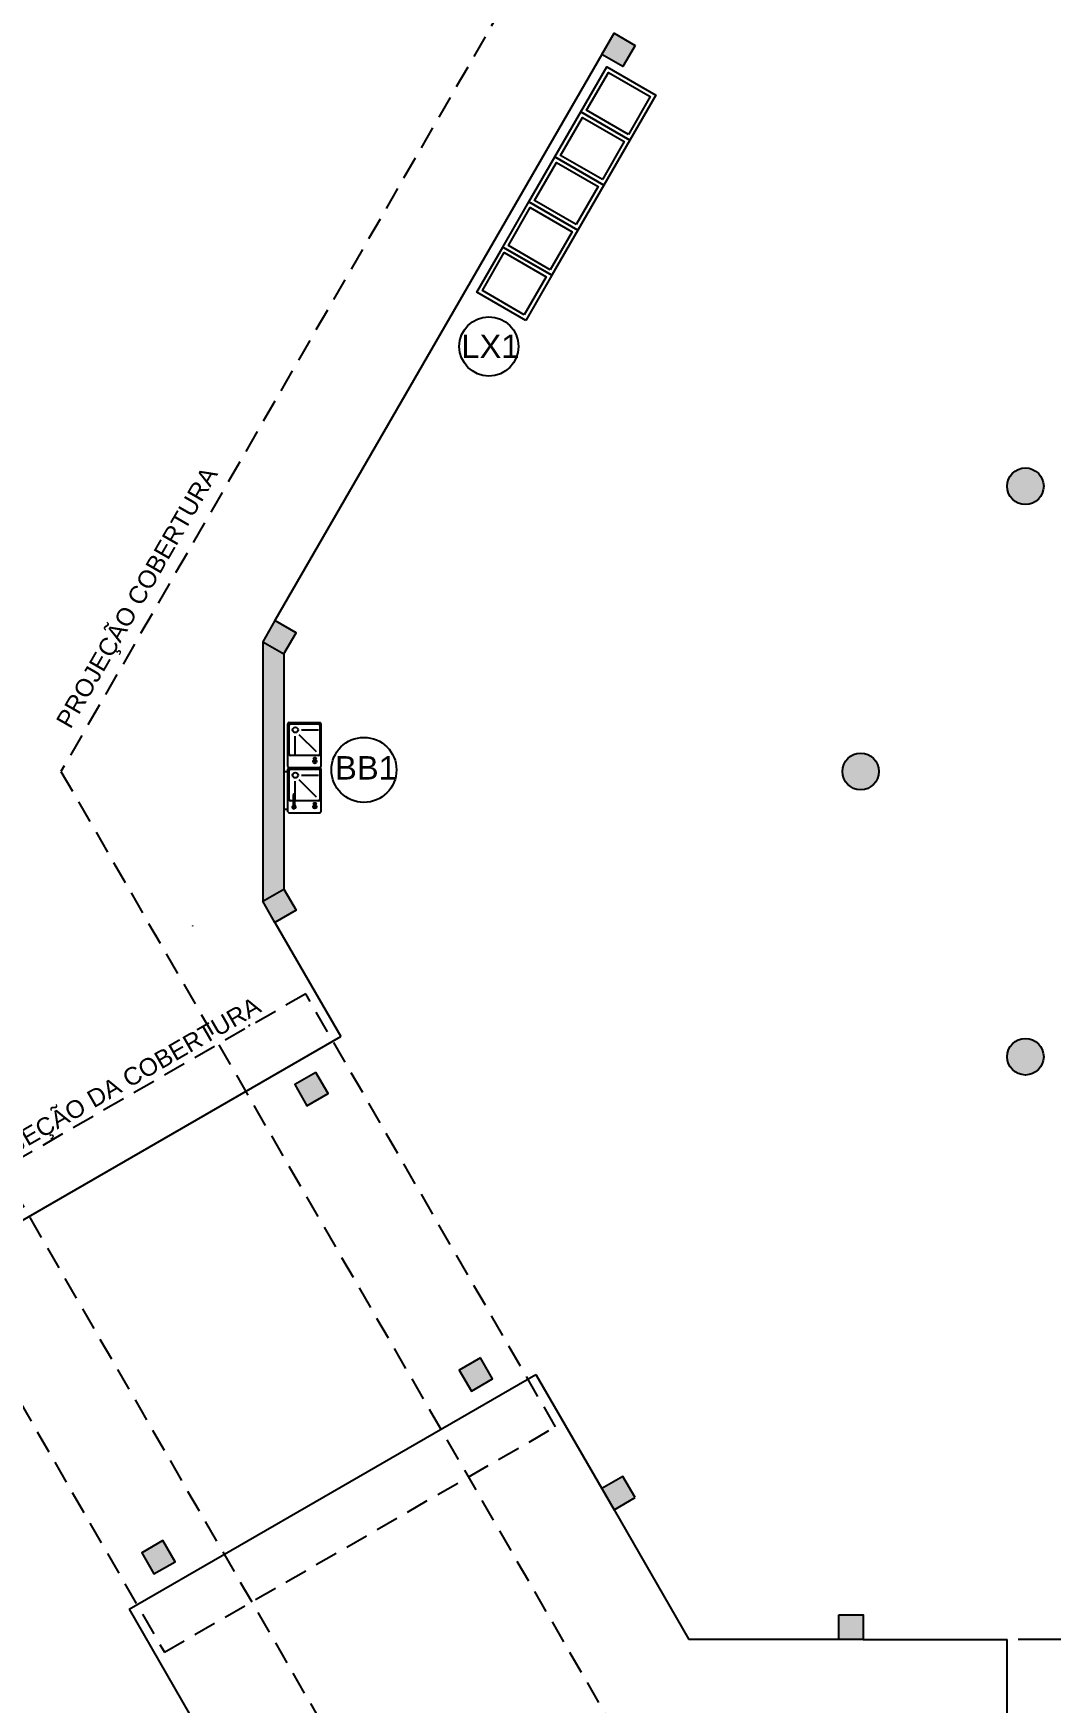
# Model space of a CAD drawing. Extents: x 247 to 523, y 32 to 113.
# Drawn here: x 300.97 to 309.3, y 72.02 to 85.7 of the extents above; entities that cross this region are included whole.
import ezdxf

# ---------------------------------------------------------------- set-up
doc = ezdxf.new("R2010")
doc.units = 0
doc.header["$LTSCALE"] = 0.005
doc.linetypes.add('HIDDEN', pattern=[9.525, 6.35, -3.175])
doc.linetypes.add('TRACEJADO_G', pattern=[0.375, 0.25, -0.125])
doc.layers.get('0').update_dxf_attribs({"linetype": 'CONTINUOUS'})
for name, color, linetype in [('A-COTAS', 1, 'CONTINUOUS'), ('A-HACHURAPARED', 254, 'CONTINUOUS'), ('A-JANEL', 3, 'CONTINUOUS'), ('A-PARED-PISOS', 2, 'CONTINUOUS'), ('A-PAREDE', 5, 'CONTINUOUS'), ('A-PISOS', 2, 'CONTINUOUS'), ('A-PISOS-CTEL', 2, 'TRACEJADO_G'), ('A-PISOS-NIVEL', 1, 'CONTINUOUS'), ('A-PROJCOBERTURA', 7, 'HIDDEN'), ('AR-SAN-01', 1, 'CONTINUOUS'), ('AR-TXT', 1, 'CONTINUOUS'), ('ARQ-TXT-1_050', 2, 'CONTINUOUS')]:
    doc.layers.add(name, color=color, linetype=linetype)
doc.styles.add('ESC-50-A20', font='arial.ttf', dxfattribs={"height": 0.1})

# ---------------------------------------------------------------- blocks, each defined once
blk = doc.blocks.new('bbdr-02p')
at = {"layer": 'AR-SAN-01'}
for p, q in [((-0.155, 0), (0.155, 0)), ((-0.155, -0.03), (-0.155, 0)), ((0.155, 0), (0.155, -0.03)), ((-0.185, -0.29), (-0.185, -0.04)), ((-0.175, -0.03), (-0.155, -0.03)), ((-0.155, -0.03), (0.155, -0.03)), ((-0.135, -0.075), (-0.035, -0.075)), ((-0.135, -0.085), (-0.035, -0.085)), ((-0.085, -0.075), (-0.085, -0.05)), ((-0.085, -0.28), (-0.085, -0.085)), ((-0.075, -0.04), (0.165, -0.04)), ((-0.075, -0.09), (0.075, -0.09)), ((-0.055, -0.263), (0.086, -0.122)), ((0.155, -0.03), (0.175, -0.03)), ((0.175, -0.05), (0.175, -0.28)), ((0.185, -0.04), (0.185, -0.29)), ((0.186, -0.29), (0.186, -0.04)), ((0.196, -0.03), (0.546, -0.03)), ((0.286, -0.28), (0.286, -0.05)), ((0.296, -0.04), (0.536, -0.04)), ((0.296, -0.09), (0.446, -0.09)), ((0.316, -0.263), (0.457, -0.122)), ((0.546, -0.05), (0.546, -0.28)), ((0.556, -0.04), (0.556, -0.29)), ((-0.122, -0.246), (-0.106, -0.24)), ((-0.106, -0.26), (-0.122, -0.254)), ((-0.105, -0.259), (-0.105, -0.241)), ((0.125, -0.14), (0.125, -0.28)), ((0.249, -0.246), (0.265, -0.24)), ((0.265, -0.26), (0.249, -0.254)), ((0.266, -0.259), (0.266, -0.241)), ((0.496, -0.14), (0.496, -0.28)), ((0.175, -0.3), (-0.175, -0.3)), ((0.165, -0.29), (-0.075, -0.29)), ((0.546, -0.3), (0.196, -0.3)), ((0.536, -0.29), (0.296, -0.29))]:
    blk.add_line(p, q, dxfattribs=at)
for centre, radius in [((0.125, -0.09), 0.0223), ((0.496, -0.09), 0.0223), ((-0.135, -0.25), 0.0142), ((-0.135, -0.25), 0.00596), ((0.236, -0.25), 0.0142), ((0.236, -0.25), 0.00596)]:
    blk.add_circle(centre, radius, dxfattribs=at)
for centre, radius, start, end in [((-0.175, -0.04), 0.01, 90, 180), ((-0.135, -0.08), 0.0147, 19.9134, 340.0866), ((-0.135, -0.08), 0.00499, 90, 270), ((-0.075, -0.05), 0.01, 90, 180), ((-0.035, -0.08), 0.005, 270, 90), ((0.165, -0.05), 0.01, 0, 90), ((0.175, -0.04), 0.01, 0, 90), ((0.196, -0.04), 0.01, 90, 180), ((0.296, -0.05), 0.01, 90, 180), ((0.536, -0.05), 0.01, 0, 90), ((0.546, -0.04), 0.01, 0, 90), ((-0.106, -0.241), 0.001, 0, 108.4349), ((-0.106, -0.259), 0.001, 251.5651, 360), ((0.265, -0.241), 0.001, 0, 108.4349), ((0.265, -0.259), 0.001, 251.5651, 360), ((-0.175, -0.29), 0.01, 180, 270), ((-0.075, -0.28), 0.01, 180, 270), ((0.165, -0.28), 0.01, 270, 0), ((0.175, -0.29), 0.01, 270, 0), ((0.196, -0.29), 0.01, 180, 270), ((0.296, -0.28), 0.01, 180, 270), ((0.536, -0.28), 0.01, 270, 0), ((0.546, -0.29), 0.01, 270, 0)]:
    blk.add_arc(centre, radius, start, end, dxfattribs=at)

msp = doc.modelspace()

# ---------------------------------------------------------------- hatches: boundary and pattern name
at = {"layer": 'A-COTAS'}
h = msp.add_hatch(color=256, dxfattribs=at)
h.set_gradient(color1=(173, 173, 173), color2=(173, 173, 173))
h.paths.add_polyline_path([(317.91164, 78.55238), (317.79617, 78.55238), (317.77504, 78.51577), (317.91164, 78.43691)])
h.paths.add_polyline_path([(318.02711, 78.55238), (317.91164, 78.55238), (317.91164, 78.43691), (317.94824, 78.41577)])
h.paths.add_polyline_path([(317.91164, 78.66785), (317.91164, 78.55238), (318.02711, 78.55238), (318.04824, 78.58898)])
h.paths.add_polyline_path([(317.91164, 78.66785), (317.87504, 78.68898), (317.79617, 78.55238), (317.91164, 78.55238)])
h.paths.add_polyline_path([(318.02711, 80.75238), (317.91164, 80.75238), (317.91164, 80.63691), (318.04824, 80.71577)])
h.paths.add_polyline_path([(317.94824, 80.88898), (317.91164, 80.86785), (317.91164, 80.75238), (318.02711, 80.75238)])
h.paths.add_polyline_path([(317.91164, 80.86785), (317.77504, 80.78898), (317.79617, 80.75238), (317.91164, 80.75238)])
h.paths.add_polyline_path([(317.91164, 80.75238), (317.79617, 80.75238), (317.87504, 80.61577), (317.91164, 80.63691)])
h.paths.add_polyline_path([(315.26841, 85.53058), (315.24728, 85.56718), (315.13181, 85.56718), (315.13181, 85.45171)])
h.paths.add_polyline_path([(315.16841, 85.70378), (315.13181, 85.68265), (315.13181, 85.56718), (315.24728, 85.56718)])
h.paths.add_polyline_path([(315.13181, 85.68265), (314.99521, 85.60378), (315.01634, 85.56718), (315.13181, 85.56718)])
h.paths.add_polyline_path([(315.13181, 85.56718), (315.01634, 85.56718), (315.09521, 85.43058), (315.13181, 85.45171)])
h.paths.add_polyline_path([(313.32655, 86.66718), (313.22655, 86.66718), (313.22655, 86.56718), (313.32655, 86.56718)])
h.paths.add_polyline_path([(313.22655, 86.66718), (313.12655, 86.66718), (313.12655, 86.56718), (313.22655, 86.56718)])
h.paths.add_polyline_path([(313.22655, 86.76718), (313.12655, 86.76718), (313.12655, 86.66718), (313.22655, 86.66718)])
h.paths.add_polyline_path([(313.32655, 86.76718), (313.22655, 86.76718), (313.22655, 86.66718), (313.32655, 86.66718)])
h.paths.add_polyline_path([(307.76689, 86.66718), (307.66689, 86.66718), (307.66689, 86.56718), (307.76689, 86.56718)])
h.paths.add_polyline_path([(307.76689, 86.76718), (307.66689, 86.76718), (307.66689, 86.66718), (307.76689, 86.66718)])
h.paths.add_polyline_path([(307.66689, 86.76718), (307.56689, 86.76718), (307.56689, 86.66718), (307.66689, 86.66718)])
h.paths.add_polyline_path([(307.66689, 86.66718), (307.56689, 86.66718), (307.56689, 86.56718), (307.66689, 86.56718)])
h.paths.add_polyline_path([(305.87711, 85.56718), (305.76164, 85.56718), (305.76164, 85.45171), (305.79824, 85.43058)])
h.paths.add_polyline_path([(305.76164, 85.68265), (305.76164, 85.56718), (305.87711, 85.56718), (305.89824, 85.60378)])
h.paths.add_polyline_path([(305.76164, 85.68265), (305.72504, 85.70378), (305.64617, 85.56718), (305.76164, 85.56718)])
h.paths.add_polyline_path([(305.76164, 85.56718), (305.64617, 85.56718), (305.62504, 85.53058), (305.76164, 85.45171)])
h.paths.add_polyline_path([(303.09728, 80.75238), (302.98181, 80.75238), (302.98181, 80.63691), (303.01841, 80.61577)])
h.paths.add_polyline_path([(303.11841, 80.78898), (302.98181, 80.86785), (302.98181, 80.75238), (303.09728, 80.75238)])
h.paths.add_polyline_path([(302.98181, 80.86785), (302.94521, 80.88898), (302.86634, 80.75238), (302.98181, 80.75238)])
h.paths.add_polyline_path([(302.98181, 80.75238), (302.86634, 80.75238), (302.84521, 80.71577), (302.98181, 80.63691)])
h.paths.add_polyline_path([(303.09728, 78.55238), (302.98181, 78.55238), (302.98181, 78.43691), (303.11841, 78.51577)])
h.paths.add_polyline_path([(303.01841, 78.68898), (302.98181, 78.66785), (302.98181, 78.55238), (303.09728, 78.55238)])
h.paths.add_polyline_path([(302.98181, 78.66785), (302.84521, 78.58898), (302.86634, 78.55238), (302.98181, 78.55238)])
h.paths.add_polyline_path([(302.98181, 78.55238), (302.86634, 78.55238), (302.94521, 78.41577), (302.98181, 78.43691)])
h = msp.add_hatch(color=256, dxfattribs=at)
h.set_gradient(color1=(173, 173, 173), color2=(173, 173, 173))
h.paths.add_polyline_path([(307.89672, 79.65238, 0.4060998), (307.75089, 79.80232, 0.01389157), (307.74672, 79.65238, 0.01389157), (307.75089, 79.50243, 0.4060998)])
h.paths.add_polyline_path([(307.74672, 79.65238, -0.01389157), (307.75089, 79.80232, 0.14831685), (307.66689, 79.77937), (307.66689, 79.52538, 0.14831685), (307.75089, 79.50243, -0.01389157)])
h.paths.add_polyline_path([(307.66689, 79.77937, 0.25790103), (307.59672, 79.65238, 0.25790103), (307.66689, 79.52538)])
h.paths.add_polyline_path([(309.24672, 81.99064, 0.12459312), (309.22866, 82.06201, 0.0277885), (308.96895, 81.91207, 0.75635062)])
h.paths.add_polyline_path([(308.94672, 81.99064, 0.1387248), (308.96895, 81.91207, -0.0277885), (309.22866, 82.06201, 0.77842098)])
h.paths.add_polyline_path([(311.66479, 82.06201, 0.12459312), (311.64672, 81.99064, 0.75635062), (311.92449, 81.91207, 0.0277885)])
h.paths.add_polyline_path([(311.66479, 82.06201, -0.0277885), (311.92449, 81.91207, 0.1387248), (311.94672, 81.99064, 0.77842098)])
h.paths.add_polyline_path([(313.14672, 79.65238, 0.01389157), (313.14256, 79.80232, 0.4060998), (312.99672, 79.65238, 0.4060998), (313.14256, 79.50243, 0.01389157)])
h.paths.add_polyline_path([(313.22655, 79.77937), (313.22655, 79.52538, 0.25790103), (313.29672, 79.65238, 0.25790103)])
h.paths.add_polyline_path([(313.22655, 79.77937, 0.14831685), (313.14256, 79.80232, -0.01389157), (313.14672, 79.65238, -0.01389157), (313.14256, 79.50243, 0.14831685), (313.22655, 79.52538)])
h = msp.add_hatch(color=256, dxfattribs=at)
h.set_gradient(color1=(173, 173, 173), color2=(173, 173, 173))
h.paths.add_polyline_path([(308.96895, 77.39269, 0.0277885), (309.22866, 77.24275, 0.12459312), (309.24672, 77.31411, 0.75635062)])
h.paths.add_polyline_path([(308.96895, 77.39269, 0.1387248), (308.94672, 77.31411, 0.77842098), (309.22866, 77.24275, -0.0277885)])
h = msp.add_hatch(color=253, dxfattribs=at)
h.dxf.hatch_style = 1
h.paths.add_polyline_path([(303.28166, 77.18521), (303.10845, 77.08521), (303.20845, 76.91201), (303.38166, 77.01201)])
h = msp.add_hatch(color=253, dxfattribs=at)
h.dxf.hatch_style = 1
h.paths.add_polyline_path([(304.62981, 74.84588), (304.45661, 74.74588), (304.55661, 74.57268), (304.72981, 74.67268)])
h = msp.add_hatch(color=256, dxfattribs=at)
h.set_gradient(color1=(173, 173, 173), color2=(173, 173, 173))
h.paths.add_polyline_path([(305.79824, 73.87417), (305.71164, 73.82417), (305.81164, 73.65097), (305.89824, 73.70097)])
h.paths.add_polyline_path([(305.71164, 73.82417), (305.62504, 73.77417), (305.72504, 73.60097), (305.81164, 73.65097)])
h.paths.add_polyline_path([(307.76689, 72.73757), (307.56689, 72.73757), (307.56689, 72.63757), (307.76689, 72.63757)])
h = msp.add_hatch(color=253, dxfattribs=at)
h.dxf.hatch_style = 1
h.paths.add_polyline_path([(302.02741, 73.34735), (301.8542, 73.24735), (301.9542, 73.07414), (302.12741, 73.17414)])
h = msp.add_hatch(color=256, dxfattribs=at)
h.set_gradient(color1=(173, 173, 173), color2=(173, 173, 173))
h.paths.add_polyline_path([(307.76689, 72.63757), (307.56689, 72.63757), (307.56689, 72.53757), (307.76689, 72.53757)])
at = {"layer": 'A-HACHURAPARED'}
h = msp.add_hatch(color=253, dxfattribs=at)
h.dxf.hatch_style = 1
h.paths.add_polyline_path([(303.01841, 80.61577), (302.84521, 80.71577), (302.84521, 78.58898), (303.01841, 78.68898)])

# ---------------------------------------------------------------- linework, layer by layer
at = {"color": 1}
for points in [[(305.85501, 84.82849), (305.45331, 85.06041), (305.66664, 85.4299), (306.06834, 85.19798)], [(305.84266, 84.87459), (305.49942, 85.07277), (305.67899, 85.3838), (306.02223, 85.18562)], [(305.64169, 84.459), (305.23999, 84.69093), (305.45331, 85.06041), (305.85501, 84.82849)], [(305.62934, 84.50511), (305.28609, 84.70328), (305.46567, 85.01431), (305.80891, 84.81614)], [(305.42837, 84.08952), (305.02667, 84.32144), (305.23999, 84.69093), (305.64169, 84.459)], [(305.41601, 84.13562), (305.07277, 84.33379), (305.25234, 84.64482), (305.59559, 84.44665)], [(305.21504, 83.72003), (304.81334, 83.95195), (305.02667, 84.32144), (305.42837, 84.08952)], [(305.20269, 83.76613), (304.85945, 83.9643), (305.03902, 84.27533), (305.38226, 84.07716)], [(305.00172, 83.35054), (304.60002, 83.58246), (304.81334, 83.95195), (305.21504, 83.72003)], [(304.98937, 83.39664), (304.64612, 83.59482), (304.8257, 83.90585), (305.16894, 83.70768)]]:
    msp.add_lwpolyline(points, close=True, dxfattribs=at)
at = {"layer": 'A-JANEL', "color": 71}
msp.add_arc((301.97841, 78.31031), 0.01, 180, 210, dxfattribs=at)
at = {"layer": 'A-PARED-PISOS'}
msp.add_line((301.75092, 72.78433), (304.88842, 67.35002), dxfattribs=at)
at = {"layer": 'A-PAREDE'}
for points in [[(305.89824, 85.60378), (305.79824, 85.43058), (305.62504, 85.53058), (305.72504, 85.70378)], [(303.01841, 80.61577), (303.11841, 80.78898), (302.94521, 80.88898), (302.84521, 80.71577)], [(303.01841, 80.61577), (303.11841, 80.78898), (302.94521, 80.88898), (302.84521, 80.71577)], [(303.01841, 78.68898), (303.11841, 78.51577), (302.94521, 78.41577), (302.84521, 78.58898)], [(303.01841, 78.68898), (303.11841, 78.51577), (302.94521, 78.41577), (302.84521, 78.58898)], [(303.28166, 77.18521), (303.10845, 77.08521), (303.20845, 76.91201), (303.38166, 77.01201)], [(304.62981, 74.84588), (304.45661, 74.74588), (304.55661, 74.57268), (304.72981, 74.67268)], [(305.89824, 73.70097), (305.79824, 73.87417), (305.62504, 73.77417), (305.72504, 73.60097)], [(305.89824, 73.70097), (305.79824, 73.87417), (305.62504, 73.77417), (305.72504, 73.60097)], [(302.02741, 73.34735), (301.8542, 73.24735), (301.9542, 73.07414), (302.12741, 73.17414)], [(307.56689, 72.73757), (307.76689, 72.73757), (307.76689, 72.53757), (307.56689, 72.53757)], [(307.56689, 72.73757), (307.76689, 72.73757), (307.76689, 72.53757), (307.56689, 72.53757)]]:
    msp.add_lwpolyline(points, close=True, dxfattribs=at)
for centre in [(309.09672, 81.99064), (309.09672, 81.99064), (307.74672, 79.65238), (307.74672, 79.65238), (309.09672, 77.31411), (309.09672, 77.31411)]:
    msp.add_circle(centre, 0.15, dxfattribs=at)
at = {"layer": 'A-PISOS'}
for p, q in [((300.15092, 75.55561), (303.48512, 77.48061)), ((301.75092, 72.78433), (305.08512, 74.70933))]:
    msp.add_line(p, q, dxfattribs=at)
at = {"layer": 'A-PISOS-CTEL', "color": 1, "linetype": 'TRACEJADO_G', "ltscale": 150}
for points in [[(315.07407, 87.66718), (305.81937, 87.66718), (301.19202, 79.65238), (305.81937, 71.63757), (315.07407, 71.63757), (319.70142, 79.65238)], [(290.32804, 78.16935), (297.34285, 82.21935), (306.11785, 67.0206), (299.10304, 62.9706)]]:
    msp.add_lwpolyline(points, close=True, dxfattribs=at)
msp.add_lwpolyline([(302.03928, 72.43287), (305.24503, 74.28035), (303.19822, 77.82955), (299.99247, 75.98208), (302.03928, 72.43287)], dxfattribs=at)
at = {"layer": 'A-PISOS-NIVEL', "color": 2}
for p, q in [((305.62504, 85.53058), (302.94521, 80.88898)), ((302.94521, 78.41577), (303.48512, 77.48061)), ((305.08512, 74.70933), (305.62504, 73.77417)), ((305.72504, 73.60097), (306.33899, 72.53757)), ((307.56689, 72.53757), (306.33899, 72.53757)), ((307.76689, 72.53757), (308.94672, 72.53755)), ((311.85672, 72.53757), (309.03672, 72.53757))]:
    msp.add_line(p, q, dxfattribs=at)
at = {"layer": 'A-PISOS-NIVEL', "color": 5}
for p, q in [((302.84521, 80.71577), (302.84521, 78.58898)), ((303.01841, 80.61577), (303.01841, 78.68898))]:
    msp.add_line(p, q, dxfattribs=at)
at = {"layer": 'A-PISOS-NIVEL', "color": 1}
msp.add_line((308.94672, 65.28757), (308.94672, 72.53755), dxfattribs=at)
at = {"layer": 'A-PISOS-NIVEL'}
for centre, start, end in [((302.27841, 78.3907), 180, 210), ((302.72685, 77.57399), 300.000015, 30)]:
    msp.add_arc(centre, 0.01, start, end, dxfattribs=at)
at = {"layer": 'A-PROJCOBERTURA', "ltscale": 7.5}
msp.add_arc((301.97841, 78.31031), 0.01, 180, 210, dxfattribs=at)
at = {"layer": 'AR-TXT', "color": 2}
msp.add_circle((303.67534, 79.66561), 0.26659, dxfattribs=at)
at = {"layer": 'ARQ-TXT-1_050'}
msp.add_circle((304.69922, 83.1366), 0.24235, dxfattribs=at)

# ---------------------------------------------------------------- block references
at = {"color": 1, "rotation": 90.0000000000017}
msp.add_blockref('bbdr-02p', (303.02273, 79.49701), dxfattribs=at)

# ---------------------------------------------------------------- texts
at = {"layer": 'ARQ-TXT-1_050', "style": 'ESC-50-A20'}
for s, p in [('LX1', (304.47332, 83.04184)), ('BB1', (303.43807, 79.58637))]:
    msp.add_text(s, height=0.192, dxfattribs=at).set_placement(p)
for s, rotation, p in [('PROJEÇÃO COBERTURA', 60, (301.26951, 79.99401)), ('PROJEÇÃO DA COBERTURA', 29.954892, (300.45324, 76.30913, -2.8345))]:
    msp.add_text(s, height=0.144, rotation=rotation, dxfattribs=at).set_placement(p)

doc.saveas('drawing.dxf')
